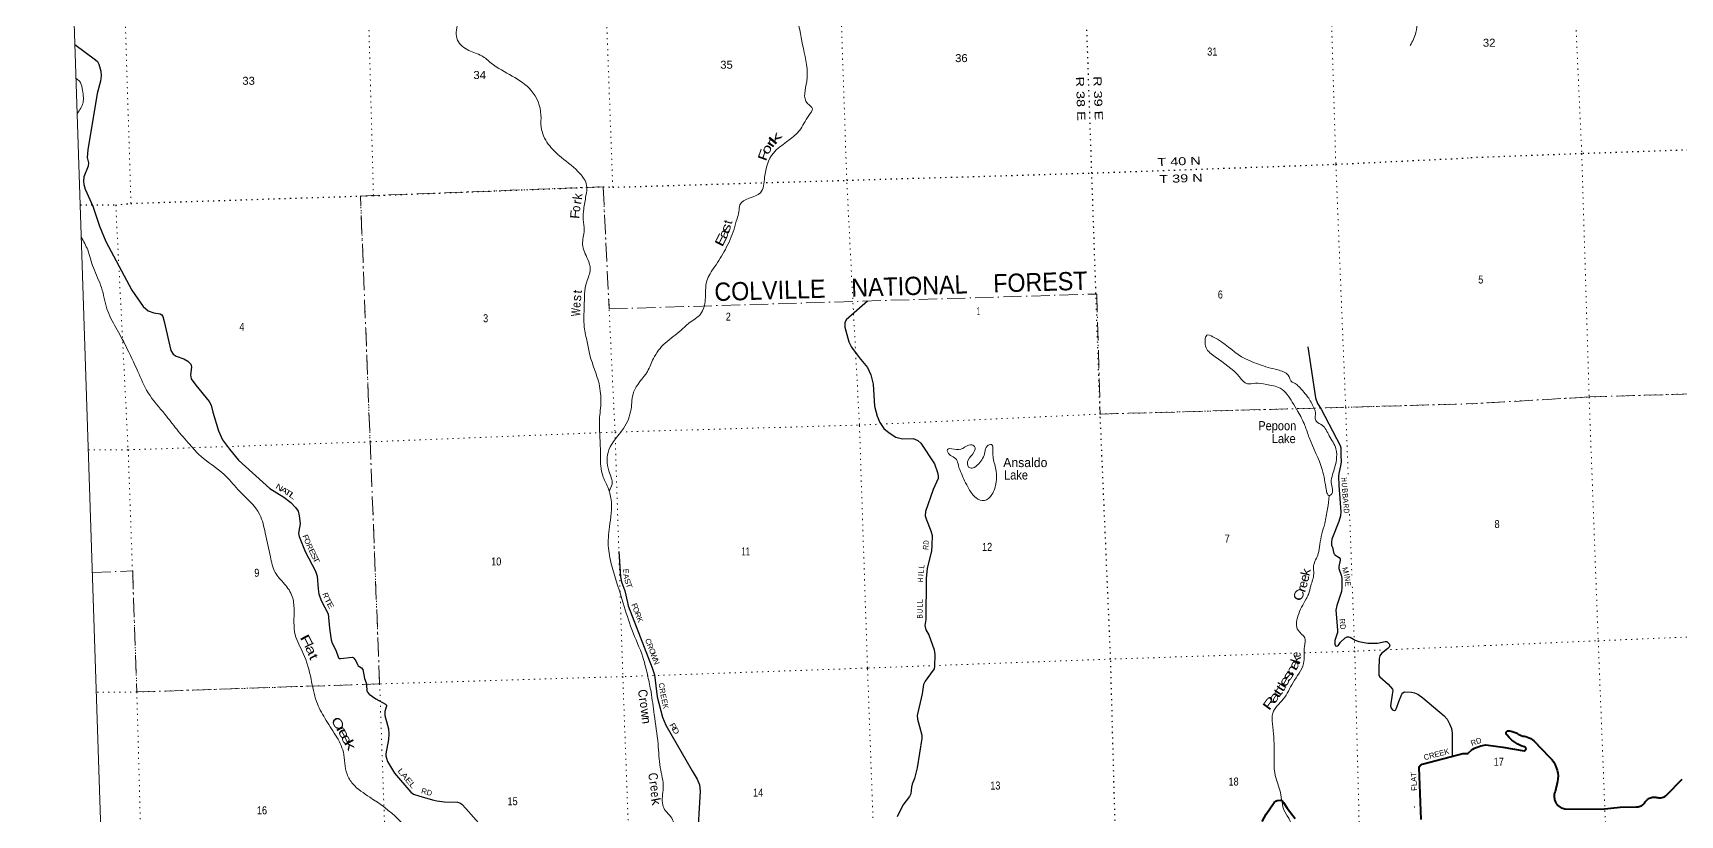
# Model space of a CAD drawing. Header units: feet. Extents: x 727543 to 978287, y 379550 to 572970.
# Drawn here: x 727553 to 763570, y 518916 to 536033 of the extents above; entities that cross this region are included whole.
import ezdxf
from ezdxf.enums import TextEntityAlignment as Align

# ---------------------------------------------------------------- set-up
doc = ezdxf.new("R2010")
doc.units = ezdxf.units.FT
doc.header["$LTSCALE"] = 80
doc.linetypes.add('DOT_DASHED', pattern=[7.7, 5, -1.2, 0.3, -1.2])
doc.linetypes.add('DOTTED', pattern=[1.5, 0.3, -1.2])
for name, color, linetype, lineweight in [('26', 7, 'Continuous', 40), ('29', 7, 'Continuous', 25), ('39', 7, 'Continuous', 13), ('4', 7, 'Continuous', 13), ('44', 7, 'DOT_DASHED', 13), ('6', 7, 'DOTTED', 25), ('7', 7, 'DOTTED', 13)]:
    doc.layers.add(name, color=color, linetype=linetype, lineweight=lineweight)
for name, color, linetype in [('27', 7, 'Continuous'), ('30', 7, 'Continuous'), ('41', 7, 'Continuous')]:
    doc.layers.add(name, color=color, linetype=linetype)

msp = doc.modelspace()

# ---------------------------------------------------------------- linework, layer by layer
at = {"layer": '26'}
for points in [[(759375.63, 520449.54), (759696.77, 520399.71), (760160.41, 520324.01), (760161.29, 520324.06), (760165.9, 520324.62), (760170.43, 520325.66), (760174.83, 520327.17), (760179.05, 520329.13), (760183.04, 520331.52), (760186.75, 520334.31), (760190.16, 520337.48), (760193.21, 520340.98), (760195.88, 520344.79), (760198.14, 520348.85), (760199.97, 520353.13), (760201.33, 520357.57), (760202.23, 520362.13), (760202.64, 520366.76), (760202.56, 520371.41), (760202, 520376.03), (760200.96, 520380.56), (760199.45, 520384.96), (760197.49, 520389.17), (760195.11, 520393.16), (760192.31, 520396.88), (760189.15, 520400.28), (760185.64, 520403.34), (760181.84, 520406.01), (760177.77, 520408.27), (760173.5, 520410.09), (760169.05, 520411.46), (760164.49, 520412.35), (760099.17, 520434.84), (760026.33, 520468.16), (759957.37, 520508.92), (759893.05, 520556.66), (759834.08, 520610.87), (759781.09, 520670.94), (759779.41, 520672.93), (759776.02, 520677.64), (759773.15, 520682.67), (759770.82, 520687.98), (759769.05, 520693.51), (759767.87, 520699.18), (759767.29, 520704.95), (759767.32, 520710.75), (759767.96, 520716.52), (759769.19, 520722.18), (759771.01, 520727.69), (759773.39, 520732.97), (759776.31, 520737.98), (759779.74, 520742.66), (759783.64, 520746.95), (759787.97, 520750.81), (759792.68, 520754.19), (759797.72, 520757.07), (759803.02, 520759.4), (759808.55, 520761.17), (759814.23, 520762.34), (759820, 520762.92), (759825.79, 520762.89), (759831.56, 520762.26), (759837.22, 520761.03), (759842.73, 520759.21), (759878.06, 520752.24), (759943.33, 520733.83), (760006.32, 520708.69), (760032.3, 520689.81), (760063.91, 520671.29), (760097.28, 520656.17), (760132.04, 520644.62), (760158.65, 520641.99), (760197.75, 520634.63), (760235.87, 520623.23), (760272.59, 520607.9), (760307.51, 520588.81), (760340.24, 520566.19), (760370.43, 520540.26), (760717.48, 520183.03), (760731.01, 520169.62), (760772.5, 520122.45), (760808.83, 520071.21), (760839.61, 520016.45), (760864.5, 519958.77), (760883.22, 519898.81), (760895.57, 519837.21), (760901.41, 519774.67), (760900.69, 519711.85), (760893.4, 519649.46), (760837.21, 519426.85)], [(757908.6, 518820.34), (757868.1, 519956.78), (757874.47, 519980.59), (757884.68, 519997.94), (757896.48, 520008.91), (757912.2, 520019.4), (757932.12, 520027.79), (757957.93, 520037.31), (758822.39, 520262.14), (758860.19, 520266.37), (758897.92, 520262.18), (758921.37, 520264.07), (758933.55, 520270.57), (758946.13, 520281.05), (759006.92, 520339.78), (759036.8, 520361.82), (759071.9, 520378.59), (759214.06, 520429.64), (759252.17, 520440.46), (759290.12, 520448.88), (759320.29, 520452), (759375.63, 520449.54)], [(760837.21, 519426.85), (760834.61, 519420.05), (760826.08, 519392.54), (760820.48, 519364.28), (760817.86, 519335.6), (760818.26, 519306.79), (760821.66, 519278.19), (760828.04, 519250.1), (760837.31, 519222.83), (760849.39, 519196.67), (760864.13, 519171.93), (760881.38, 519148.86), (760900.95, 519127.72), (760922.62, 519108.74), (760946.15, 519092.13), (760971.3, 519078.07), (760997.77, 519066.72), (761025.28, 519058.19), (761053.54, 519052.59), (761850.1, 519043.99), (762262.55, 519091.81), (762611.98, 519096.8), (762614.23, 519096.61), (762635.65, 519096.09), (762657.01, 519097.81), (762678.07, 519101.75), (762698.61, 519107.87), (762718.39, 519116.1), (762737.2, 519126.36), (762754.84, 519138.53), (762771.11, 519152.47), (762785.83, 519168.04), (762798.85, 519185.06), (762810.01, 519203.35), (762810.65, 519204.37), (762824.66, 519224.03), (762840.64, 519242.11), (762858.43, 519258.43), (762877.83, 519272.8), (762898.62, 519285.06), (762920.58, 519295.08), (762943.46, 519302.75), (762967.03, 519307.99), (762991.01, 519310.74), (763015.15, 519310.96), (763039.17, 519308.66), (763062.83, 519303.86), (763084.72, 519298.3), (763107.53, 519294.96), (763130.56, 519294.03), (763153.56, 519295.51), (763176.28, 519299.39), (763198.47, 519305.62), (763219.89, 519314.14), (763240.3, 519324.85), (763259.48, 519337.63), (763277.22, 519352.35), (763617.67, 519698.91)], [(754431.35, 518776.82), (754522.12, 518936.36), (754696.2, 519188.33), (754730.76, 519219.76), (754758.01, 519234.45), (754825.57, 519240.07), (754852.34, 519234.45), (754875.39, 519219.76), (754900.29, 519190.4), (754981.82, 519070.12), (755156.59, 518840.17)]]:
    msp.add_lwpolyline(points, dxfattribs=at)
at = {"layer": '29'}
for points in [[(728471.86, 535777.64), (728922.44, 535447.14), (728962.23, 535408.3), (728996.18, 535346.03), (729035.04, 535196.99), (729041.43, 535096.96), (729030.47, 534976.8), (728959.47, 534707.69), (728752.84, 533474.69), (728740.57, 533304.67), (728769.9, 533186.52), (728763.05, 533113.73), (728662.42, 532880.85), (728655.81, 532790.8), (728662.42, 532716.7), (728693.95, 532610.54), (728862.58, 532243.38), (729009.52, 531806.78), (729143.12, 531468.6), (729717.97, 530399.97), (729963.51, 530047.74), (730073.54, 529952.98), (730199.26, 529907.2), (730336.22, 529884.04), (730370.81, 529860.94), (730393.44, 529826.98), (730421.95, 529717.67), (730568.81, 529085.44), (730622.31, 529004.49), (730688.02, 528956.48), (730850.07, 528901.96), (730942.16, 528850.53), (731004.24, 528784.57), (731021.36, 528720.33), (731000.15, 528550.26), (731015.71, 528459.95), (731115.86, 528326.47), (731406.43, 527965.87), (731451.29, 527888.23), (731484.41, 527732.6), (731608.47, 527321.39), (731694.53, 527126.88), (731848.32, 526920.55), (732048.72, 526679.73), (732730.45, 526063.22), (733039.29, 525872.87), (733193.63, 525759.86), (733297.21, 525648.32), (733352.02, 525567.4), (733375.42, 525467.54), (733391.62, 525357.96), (733393.36, 525292.59), (733363.33, 525131.54), (733361.98, 525077.08), (733374.77, 525013.33), (733504.16, 524681.04), (733731.03, 524251.32), (733764.72, 524141.69), (733790.07, 523866.08), (733804.57, 523747.53), (733859.14, 523600.18), (734010.83, 523319.19), (734039.47, 523005.36), (734070.45, 522748.44), (734092.59, 522678.3), (734177.98, 522522.01), (734233.71, 522354.53), (734245.82, 522342.29), (734280.19, 522342.13), (734531.59, 522369.67), (734551.3, 522367.77), (734568.27, 522353.62), (734616.4, 522290.06), (734651.12, 522210.61), (734667.27, 522183.8), (734737.59, 522141.17), (734763.43, 522101.72), (734805.7, 521903.49), (734839.8, 521808.79), (734848.68, 521757.73), (734851.12, 521633.31), (734867.8, 521607.05), (734907.69, 521565.39), (735050.99, 521460.46)], [(745799.41, 530165.47), (745334.53, 529752.71), (745305.16, 529688.31), (745309.92, 529592.32), (745395.67, 529269.43), (745452.93, 529153.56), (745622.71, 528929.76), (745802.36, 528710.38), (745876.51, 528550.54), (745922.71, 528349.49), (745953.07, 527866.15), (746012.28, 527647.68), (746073.36, 527507.29), (746114.1, 527438.24), (746159.36, 527375.97), (746277.35, 527278.71), (746419.58, 527189.17), (746568.07, 527150.26), (746800.09, 527158.91), (746900.42, 527115.59), (746965.85, 527054.07), (747263.55, 526600.88), (747336, 526410.85), (747347.32, 526342.92), (747344.33, 526284.95), (747238.37, 526042.8), (747072.51, 525558.21), (747064.47, 525465.53), (747092.58, 525379.3), (747186.84, 525138.56), (747217.21, 525032.5), (747211.55, 524817.4), (747198.05, 524688.82), (747108.45, 524318.1), (747088.02, 524093.27), (747074.36, 523194.47), (747058.65, 523066.71), (747075.79, 522969.23), (747145.82, 522858.01), (747257.07, 522529.08), (747273.78, 522431.48), (747269.28, 522168.21), (747256.81, 522114.48), (747178.66, 522005.36), (747059.9, 521845.5), (747024.87, 521774.85), (746997.1, 521570.64), (746889.11, 521098.41), (746895.85, 521011.75), (746941.24, 520853.97), (746990.93, 520662.55), (746992.24, 520589.41), (746889.64, 519951.74), (746829.55, 519715.34), (746775.97, 519589.87), (746761.82, 519527.1), (746746.79, 519379.19), (746719.4, 519323.82), (746574.76, 519136.59), (746449.2, 518881.61)], [(755427.93, 529159.99), (755599.78, 528046.06), (755640.4, 527925.04), (755720.38, 527796.21), (756135.68, 527004.24), (756149.52, 526954.26), (756155.17, 526897.65), (756154.3, 526809.13), (756158, 526637.27), (756146.68, 526560.56), (756106.27, 526393.53), (756101.43, 526331.59), (756107.14, 526131.14), (756152.84, 525549.46), (756146.7, 525462.7), (756111.73, 525344.05), (755957.19, 524951.83), (755944.92, 524887.68), (755951.54, 524821.64), (755968.95, 524769.47), (755999.62, 524643.33), (756010.94, 524624.22), (756024.34, 524612.07), (756116.52, 524550.91), (756135.39, 524524.46), (756140.5, 524493.26), (756107, 524358.78), (756105.7, 524338.36), (756109.93, 524309.36), (756164.3, 524144.93), (756170.75, 524093.54), (756177.82, 523880.57), (756165.55, 523811.9), (756064.68, 523504.14), (756045.18, 523403.69), (756061.84, 523147.95), (756080.39, 522954.85), (756081.65, 522911.2), (756021.75, 522734.66), (756022.25, 522659.31), (756036.39, 522622.51), (756059.98, 522610.93), (756078.82, 522616.85), (756104.28, 522633.83), (756146.98, 522702.99), (756245.7, 522795.16), (756289.38, 522815.28), (756327.73, 522817.8), (756356.01, 522809.31), (756467.98, 522745.23), (756542.69, 522715.91), (756742.52, 522680.78), (756952.88, 522678.52), (757121.8, 522717.12), (757159.3, 522714.5), (757176.27, 522703.18), (757209.64, 522665.89), (757221.53, 522638.08), (757218.7, 522612.61), (757207.38, 522589.97), (757183.12, 522561.95), (757040.52, 522455.71), (757006.56, 522403.17), (756990.26, 522342.81), (756982.45, 522100.28), (756983.93, 521967.31), (757001.9, 521939.52), (757185.44, 521782.85), (757283.33, 521671.44), (757292.23, 521640.41), (757275.35, 521552.04), (757241.46, 521310.56), (757249.81, 521255.49), (757278.67, 521217.08), (757317.69, 521201.72), (757344.88, 521213.49), (757371.43, 521252.66), (757422.61, 521402.1), (757484.57, 521563.99), (757510.21, 521595.11), (757546.8, 521612.11), (757700.15, 521604.21), (757761.76, 521592.29), (757835.3, 521561.16), (757948.53, 521484.28), (758414.61, 521085.82), (758474.54, 521012.09), (758537.03, 520900.63), (758570.7, 520813.97), (758587.58, 520708.72), (758590.23, 520201.76)], [(740365.14, 524684.45), (740400.58, 524126.8), (740423.71, 524018.47), (740492.33, 523825.22), (740553.13, 523567.08), (740570.29, 523498.48), (741096.19, 522135.94), (741141.63, 521984.28), (741205.61, 521506.17), (741322.65, 521055.95), (741388.82, 520885.21), (741965.36, 519885.28), (742075.78, 519699.64), (742125.94, 519575.71), (742144.65, 519439.79), (742076.42, 518318.93), (742075.03, 518234.16), (742098.21, 518148.16), (742165.76, 518005.61)], [(735046.47, 521463.77), (735050.99, 521460.46), (735264.07, 521346.04), (735285.99, 521321.86), (735286.7, 521297.93), (735268.23, 521254.58), (735247.1, 521181.89), (735244.27, 521130.94), (735247.55, 521096.36), (735308.71, 520886.69), (735326.3, 520802.63), (735331.96, 520683.76), (735325.42, 520570.39), (735272.55, 520254.97), (735272.55, 520209.69), (735281.19, 520160.98), (735309.32, 520087.99), (735460.45, 519834.59), (735815.62, 519415.79), (735872.57, 519373.55), (736087.04, 519308.88), (736315.58, 519242.71), (736386.97, 519224.75), (736551.09, 519207.07), (736839.66, 519201.68), (736890.44, 519185.13), (736932.87, 519154), (737016.58, 519062.94), (737522.66, 518488.32)]]:
    msp.add_lwpolyline(points, dxfattribs=at)
at = {"layer": '39'}
for points in [[(741919.19, 517997.78), (741710.99, 518316.7), (741612.02, 518591.28), (741498.43, 518881.64), (741385.38, 519012.06), (741325.03, 519139.93), (741334.71, 519508.71), (741271.21, 519958.43), (741222.1, 520471.32), (741136.8, 521116.82), (741067.98, 521610.93), (740999.64, 521947.12), (740890.37, 522369.22), (740648.22, 522977.86), (740461.73, 523551.65), (740218.4, 524342.49), (740137.69, 524757.29), (740160.82, 525221.62), (740196.31, 525819.93), (740121.73, 526091.15), (740013.29, 526343.19), (739960.83, 526760.83), (739959.84, 526936.95), (739951.2, 527167.53), (739939.09, 527519.49), (739970.03, 527923.3), (739931.27, 528357.52), (739731.19, 528981.53), (739672.34, 529269.4), (739608.33, 529595.59), (739607.36, 530053.16), (739661, 530583.14), (739738.08, 530860.7), (739685.35, 531075.85), (739572.68, 531404.71), (739606.23, 531717.47), (739585.46, 531947.71), (739597.06, 532178.86), (739645.35, 532471.79), (739659.08, 532698.96), (739518.21, 532952.1), (739109.24, 533306.96), (738821.46, 533600.48), (738665.1, 533970.61), (738661.43, 534239.8), (738447.78, 534772.32), (738031.88, 535086.49), (737572.22, 535373.09), (737365.25, 535531.22), (737086.56, 535648.84), (736837.17, 535874.6), (736843.09, 536233.15), (736998.1, 536687.05), (737007.31, 537142.88), (736953.88, 537453.17), (736922.4, 537915.95), (736394.28, 538613.66), (735989.42, 538895.75), (735535.7, 539328.31), (735127.48, 539727.73), (734886.91, 540069.16), (734627.79, 540493.07), (734470.88, 540529.11), (734174.05, 540573.32), (734036.82, 540911.61), (734012.68, 541259.18), (733969.6, 541561.67), (733730.65, 541917.31), (733295.47, 542550.84), (732953.36, 542974.42), (732849.48, 543208.37), (732696.1, 543504.24)], [(758728.38, 539287.28), (758517.29, 538739.97), (758208.57, 537998.24), (758145.04, 537601.6), (758162.11, 537359.12), (758166.58, 537132.47), (757997.16, 536757.13), (757830.42, 536288.73), (757795.07, 536038.68), (757671.48, 535759.8)], [(744270.08, 536869.5), (744197.32, 536599.99), (744257.16, 536348.6), (744399.56, 535688.52), (744472.79, 534969.79), (744492.72, 534486.44), (744597.22, 534371.97), (744522.39, 534228.11), (744315.29, 533896.25), (743744.4, 533402.19), (743552.98, 532876.39), (743459.56, 532533.58), (743013.59, 532271.86), (742991.7, 532117.36), (742949.47, 531966.33), (742883.15, 531737.67), (742693.39, 531294.93), (742457.34, 530913.65), (742288.04, 530605.13), (742255.25, 530195.19), (742150.9, 529880.42), (741903.39, 529687.11), (741727.78, 529528.24), (741375.55, 529244.89), (741120.08, 528905.57), (740988.45, 528624.44), (740687.63, 528172.48), (740631.48, 527800.35), (740467.45, 527378.59), (740144.89, 526907.79), (740145.97, 526446.17), (740216.97, 526158.65), (740149.73, 526015.15)], [(728522.95, 534268.92), (728647.34, 534502.02), (728626.1, 534819.3), (728570.89, 534979.71), (728496.28, 535031.94)], [(728610.86, 531561.36), (728749.69, 531283.54), (728874.27, 530892.25), (729052.66, 530459.97), (729169.21, 529995.56), (729367.25, 529584.09), (729581.17, 529183.19), (729846.21, 528623.79), (730072.1, 528158.44), (730439.88, 527686.99), (730696.22, 527360.19), (730981.17, 527024.08), (731221.27, 526769.71), (731734.79, 526369.22), (732031.59, 526043.56), (732513.17, 525486.26), (732631.68, 525094.8), (732746.05, 524565.54), (732848.89, 524226.28), (733054.54, 523972.95), (733222.28, 523700.33), (733262.82, 523415.99), (733288.82, 522861.94), (733464.49, 522453.88), (733634.39, 521893.8), (733753.78, 521401.13), (733936.32, 521035.79), (734171.69, 520663.84), (734340.19, 520294.05), (734420.85, 519810.4), (734548.36, 519599.4), (734919.07, 519308.24), (735546.4, 518821.9), (735843.71, 518548.9), (736062.47, 518403.26), (736226.28, 518197.34), (736320.08, 518102.82), (736673.27, 517999.46), (737306.1, 518027.56), (737485.55, 517982.04), (737563.46, 517947.81), (737678.64, 517853.07)], [(755573.62, 527797.59), (755449.34, 528037.03), (755231.44, 528294.06), (755156.71, 528358.75), (755091.05, 528389.28), (754997.53, 528544.56), (754771.61, 528657.6), (754363.29, 528777.61), (753981.9, 528946.98), (753355.96, 529384.77), (753219.45, 529415.31), (753186, 529311.1), (753204.97, 529143.58), (753405.07, 528942.74), (753935.82, 528506.3), (754108.17, 528355.29), (754283.92, 528368.38), (754523.59, 528340.77), (754825.56, 528258.23), (755091.5, 527949.92), (755212.59, 527750.89), (755365.13, 527443.41), (755459.82, 527176.81), (755745.09, 526476.25), (755832.52, 526039.36), (755859.57, 525942.94), (755895.06, 525905.48), (755933.03, 525922.75), (755943.47, 526194.37), (755972.81, 526371.35), (756054.85, 526687.52), (756045.92, 526928.21), (755897.95, 527217.6), (755741.54, 527448.03), (755619.7, 527531.63), (755590.86, 527619.9), (755597.78, 527731.46), (755573.62, 527797.59)], [(747854.34, 526393.83), (747788.67, 526566.09), (747746.42, 526698.52), (747555.68, 526855.09), (747549.9, 526915.66), (747695.42, 526923.85), (747885.27, 526939.36), (748057.02, 527021.18), (748143.14, 526983.14), (748130.61, 526855.22), (748003.88, 526685.59), (748012.34, 526531.95), (748093.94, 526509.97), (748232.98, 526603.01), (748369.47, 526855.93), (748416.15, 526992.92), (748510.41, 527023.94), (748545.1, 526873.07), (748551.35, 526725.44), (748616.17, 526441.79), (748614.97, 526200.81), (748523.51, 525930.94), (748359.22, 525800.74), (748175.37, 525858.29), (748019.95, 526054.32), (747925.85, 526229.83), (747854.34, 526393.83)], [(755102.95, 518442.57), (755039.96, 518798.59), (754920.78, 519001.73), (754832.09, 519412.26), (754718.26, 519781.59), (754698.15, 520341.87), (754657.47, 520913.72), (754663, 521144.7), (754893.05, 521452.92), (755107.37, 521815.37), (755336.36, 522230.87), (755355.92, 522608.03), (755362.72, 522794.5), (755216.26, 522960.42), (755213.46, 523270.13), (755392.99, 523645.76), (755442.74, 523746.39), (755496.06, 523934.18), (755559.44, 524195.15), (755556.53, 524367.17), (755660.13, 524637.38), (755692.83, 524838.76), (755799.12, 525297.35), (755862.84, 525617.05), (755898.96, 525900.98)]]:
    msp.add_spline(points, degree=3, dxfattribs=at)
at = {"layer": '4'}
msp.add_lwpolyline([(969937.84, 572954.67), (978041.59, 388968.11), (947496.78, 387643.8), (916945.33, 386361.5), (886396.97, 385118.33), (855846.95, 383920.08), (825295.31, 382766.75), (794742.09, 381652.54), (764187.38, 380580.36), (733631.22, 379550.22), (727552.54, 563611.91)], dxfattribs=at)
msp.add_lwpolyline([(969937.84, 572954.67), (978041.59, 388968.11), (947496.78, 387643.8), (916945.33, 386361.5), (886396.97, 385118.33), (855846.95, 383920.08), (825295.31, 382766.75), (794742.09, 381652.54), (764187.38, 380580.36), (733631.22, 379550.22), (727552.54, 563611.91)], dxfattribs=at)
at = {"layer": '44'}
for points in [[(758566.81, 543960.53), (761016.5, 544015.87), (766368.22, 544216.34), (766479.25, 538911.96), (766743.16, 533572.85), (766892.13, 528227.42), (761581.32, 528066.92), (759118.59, 527921.04)], [(728853.42, 524221.15), (729734.22, 524261.58), (729824, 521610.38), (735133.54, 521787.74), (734715.05, 532463.07), (740021.54, 532666.64), (740152.63, 529992.78), (750815.27, 530318.87), (750889.97, 527691.37), (759120.54, 527921.16)]]:
    msp.add_lwpolyline(points, dxfattribs=at)
at = {"layer": '6'}
for points in [[(751227.3, 518312.1), (751118.74, 522329.74), (750889.97, 527691.37), (750706.81, 532960.15), (750528.57, 538191.1), (750523.47, 538298.26), (750333.54, 543484.46), (750344.96, 543657.04), (750130.8, 548821.91), (750145.29, 549022.77), (749968.56, 554130.25), (749984.02, 554367.59), (749814.17, 559414.69), (749805.54, 559758.26), (749650.62, 564514.79)], [(776898.1, 533943.12), (772079.51, 533752.51), (766743.16, 533572.85), (761421.09, 533389.69), (758933.67, 533296.52)], [(728587.66, 532271.14), (729363.25, 532266.78), (729694.22, 532302.5), (734715.05, 532463.07), (734992.18, 532472.57), (740021.54, 532666.64), (740231.18, 532656.49), (745348.55, 532807.93), (750704.62, 532966.16), (756043.51, 533158.31), (758933.67, 533296.52)]]:
    msp.add_lwpolyline(points, dxfattribs=at)
at = {"layer": '7'}
msp.add_line((756344.65, 525499.31), (756394.33, 524164.38), dxfattribs=at)
for points in [[(745460.7, 530572.77), (745348.55, 532807.93), (745168.4, 538105.65), (745116.77, 543368.54), (744928.93, 548651.86), (744688.02, 554020.74), (744601.73, 559221.91), (744434.33, 564333.51)], [(729694.22, 532302.5), (729531.52, 537627.03), (729371.71, 542850.41), (729339.5, 548142.2), (729150.15, 553478.12), (728853.49, 558673.32), (728660.55, 563785.33)], [(733920.55, 563392.67), (734073.1, 558860.06), (734110.62, 553594.74), (734430.58, 548292.9), (734539.71, 543001.26), (734855.56, 537772.2), (734998.7, 532472.77)], [(755598.67, 546700.59), (755708.07, 543850.12), (755883, 538476.83), (756043.51, 533158.31), (756257.51, 527841.09), (756313.13, 526346.56)], [(740231.18, 532656.49), (740038.02, 537913.34), (739920.28, 543222.95), (739746.88, 546287.02)], [(760959.04, 545806.38), (761016.5, 544015.87), (761177.44, 538727.53), (761421.09, 533389.69), (761581.32, 528066.92), (761780.43, 522731.46), (761940.21, 518679.28)], [(734715.05, 532463.07), (734926.08, 527083.41), (735133.54, 521787.74), (735273.22, 517775)], [(740023.93, 532612.13), (740281.48, 527298.39), (740451.06, 521945.71), (740598.62, 517953.01)], [(729363.25, 532266.78), (729634.2, 526908.87), (729824, 521610.38), (729933.37, 517597.78)], [(745946.87, 518133.05), (745802.21, 522134.17), (745625.35, 527458.3), (745460.7, 530572.77)], [(759118.59, 527921.04), (761581.32, 528066.92), (766892.13, 528227.42), (772261.09, 528452.8), (773125.18, 528475.05)], [(728764.75, 526908.93), (729634.2, 526908.87), (734928.51, 527083.41), (740281.48, 527298.39), (745613.44, 527449.86), (750889.97, 527691.37), (756255.08, 527838.67), (759118.59, 527921.04)], [(756403.63, 523914.37), (756456.13, 522503.63), (756559.52, 518494.24)], [(759300.8, 522624.55), (756456.13, 522503.63), (755316.82, 522466.51)], [(759300.8, 522624.55), (761780.43, 522731.46), (767139.45, 522952.42), (767838.72, 522923.14)], [(755074.15, 522458.61), (751118.74, 522329.74), (745802.21, 522134.17), (740451.06, 521945.71), (735133.54, 521787.74), (729824, 521610.38), (728939.97, 521603.22)]]:
    msp.add_lwpolyline(points, dxfattribs=at)

# ---------------------------------------------------------------- texts
at = {"layer": '27'}
for s, rotation, p in [('RD', 19.753, (759018.45, 520425.35)), ('CREEK', 14.579, (757982.26, 520116.87)), ('-', 272.041, (757714.91, 519120.16))]:
    msp.add_text(s, height=120, rotation=rotation, dxfattribs=at).set_placement(p)
at = {"layer": '27', "width": 1.05}
msp.add_text('FLAT', height=120, rotation=92.041, dxfattribs=at).set_placement((757816.93, 519449.15))
at = {"layer": '30'}
for s, rotation, width, p in [('H', 272.532, 0.65, (756166.94, 526255.74)), ('N', 328.353, 1.3, (732909.51, 526037.28)), ('A', 328.353, 1.45, (733013.88, 525970.32)), ('T', 328.353, 1.6, (733099.72, 525917.84)), ('L', 323.788, 1.75, (733194.4, 525855.3)), ('U', 271.632, 0.7, (756173.66, 526142.45)), ('B', 274.492, 0.8, (756181.29, 526012.29)), ('B', 274.492, 0.8, (756190.12, 525899.85)), ('A', 274.492, 0.85, (756199.32, 525794.08)), ('R', 274.492, 0.7, (756208.37, 525678.92)), ('D', 274.492, 0.7, (756217.26, 525565.71)), ('F', 291.275, 1.2, (733465.24, 524973.93)), ('R', 291.275, 1.05, (733548.4, 524769.67)), ('R', 84.006, 0.75, (747134.96, 524768.24)), ('D', 88.493, 0.65, (747143.39, 524879.86)), ('E', 296.832, 1.25, (733607.7, 524650.29)), ('S', 297.832, 1.3, (733653.74, 524552.71)), ('T', 297.832, 1.45, (733695.14, 524469.23)), ('E', 271.636, 0.75, (740458.55, 524251.29)), ('S', 289.549, 1.1, (740499.76, 524013.49)), ('H', 89.129, 0.6, (747017.51, 524060.23)), ('L', 84.808, 0.9, (747030.25, 524245.25)), ('L', 81.413, 0.95, (747043.74, 524347.75)), ('M', 285.297, 0.9, (756196.6, 524257.4)), ('N', 276.928, 0.75, (756236.61, 524083.68)), ('T', 289.549, 1.25, (740533.48, 523918.51)), ('E', 274.928, 0.8, (756248.12, 523968.54)), ('T', 298.362, 1.5, (733952.84, 523580.77)), ('E', 298.362, 1.3, (734007.15, 523476.9)), ('F', 291.105, 1.2, (740657.54, 523471.86)), ('R', 291.105, 1.05, (740729.99, 523275.79)), ('L', 89.129, 0.8, (747006.48, 523498.26)), ('U', 89.129, 0.65, (747007.52, 523379.43)), ('L', 89.129, 0.8, (747008.07, 523597.46)), ('K', 291.105, 1.05, (740772.22, 523169.19)), ('B', 89.129, 0.7, (747005.41, 523264.19)), ('RD', 275.487, 0.85, (756132.47, 523089.53)), ('C', 291.105, 1.05, (740955.85, 522697.26)), ('R', 291.105, 1.05, (740996.16, 522591.18)), ('W', 291.105, 0.9, (741080.05, 522367.17)), ('N', 291.105, 1.05, (741128.52, 522251.22)), ('C', 277.622, 0.8, (741242.23, 521743.38)), ('R', 279.622, 0.8, (741259.23, 521624.95)), ('E', 281.572, 0.9, (741282.88, 521502.98)), ('E', 280.572, 0.9, (741306.5, 521393.37)), ('K', 281.572, 0.85, (741329.18, 521284.92)), ('R', 299.967, 1.25, (741502.68, 520827.88)), ('D', 299.967, 1.25, (741559.4, 520729.49)), ('LAEL', 310.3, 1.3, (735680.25, 519683.63))]:
    msp.add_text(s, height=120, rotation=rotation, dxfattribs=dict(at, width=width)).set_placement(p, align=Align.CENTER)
for s, rotation, p in [('O', 291.275, (733501.85, 524883.53)), ('A', 282.052, (740470.71, 524129.69)), ('I', 86.808, (747023.03, 524164.92)), ('I', 280.797, (756224.99, 524161.32)), ('R', 290.322, (733899.09, 523702.65)), ('O', 291.105, (740689.47, 523384.11)), ('O', 291.105, (741041.79, 522480.3)), ('RD', 343.852, (736147.43, 519364.26))]:
    msp.add_text(s, height=120, rotation=rotation, dxfattribs=at).set_placement(p, align=Align.CENTER)
at = {"layer": '41'}
for s, rotation, width, p in [('k', 49.997, 2.05, (743862.03, 533667.39)), ('F', 70.385, 1.5, (743621.59, 533326.55)), ('o', 62.048, 1.4, (743678.31, 533442.87)), ('r', 57.052, 1.75, (743766.02, 533568.24)), ('r', 80.193, 1.05, (739542.97, 532317.74)), ('F', 85.471, 1.15, (739503.46, 532051.86)), ('o', 81.084, 0.9, (739519.54, 532172.56)), ('E', 62.941, 1.55, (742686.36, 531457.02)), ('a', 67.456, 1.35, (742749.03, 531600.41)), ('s', 71.62, 1.4, (742799.86, 531735.83)), ('s', 83.11, 1.05, (739538.44, 530220.19)), ('W', 87.035, 0.7, (739521.73, 529916.35)), ('e', 85.327, 0.8, (739527.82, 530071.99)), ('k', 76.998, 1.15, (755481.69, 524213.15)), ('e', 75.701, 1.05, (755451.99, 524080.49)), ('C', 64.206, 1.25, (755320.87, 523686.37)), ('r', 69.621, 1.35, (755383.65, 523826.9)), ('F', 297.029, 1.7, (733445.77, 522687.71)), ('l', 295.546, 1.1, (733496.67, 522589.53)), ('a', 293.962, 1.4, (733544.29, 522486.36)), ('t', 296.366, 1.3, (733603.99, 522336.44)), ('k', 73.792, 1.25, (755264.55, 522302.13)), ('a', 64.514, 1.45, (755223.38, 522167.79)), ('e', 88.222, 0.75, (755273.32, 522427.01)), ('e', 59.574, 1.5, (755001.78, 521797.93)), ('s', 56.613, 1.85, (755082.28, 521922.82)), ('n', 59.613, 1.6, (755151.45, 522037.3)), ('C', 280.452, 0.9, (740792.42, 521561.22)), ('a', 55.385, 1.75, (754771.87, 521440.5)), ('t', 57.234, 1.5, (754857.86, 521555.35)), ('t', 58.234, 1.45, (754915.52, 521642.41)), ('l', 59.234, 1.25, (754953.69, 521709.64)), ('o', 277.761, 0.9, (740829.58, 521314.55)), ('R', 53.688, 1.6, (754674.3, 521311.78)), ('C', 302.341, 1.4, (734132.47, 520875.54)), ('r', 302.31, 1.75, (734213.25, 520747.8)), ('e', 299.355, 1.45, (734266.42, 520653.26)), ('e', 294.754, 1.35, (734324.21, 520537.75)), ('k', 298.66, 1.65, (734402.39, 520405.14)), ('C', 277.722, 0.85, (741017.28, 519747.23)), ('e', 278.352, 0.9, (741056.28, 519492.54)), ('e', 273.148, 0.8, (741065.48, 519361.9)), ('k', 281.585, 1.15, (741081.58, 519193.39))]:
    msp.add_text(s, height=200, rotation=rotation, dxfattribs=dict(at, width=width)).set_placement(p, align=Align.CENTER)
for s, rotation, p in [('k', 83.183, (739560.94, 532441.85)), ('t', 73.649, (742841.75, 531868.53)), ('t', 83.11, (739555.88, 530359.04)), ('e', 76.319, (755416.48, 523943.05)), ('r', 278.098, (740811.32, 521427.1)), ('w', 277.761, (740852.02, 521132.93)), ('n', 277.634, (740870.18, 520976.66)), ('r', 278.352, (741036.84, 519603.14))]:
    msp.add_text(s, height=200, rotation=rotation, dxfattribs=at).set_placement(p, align=Align.CENTER)
at = {"layer": '41', "width": 0.9}
for s, p in [('Pepoon', (754347.39, 527337.38)), ('Lake', (754643.37, 527055.8)), ('Lake', (748789.25, 526259.62))]:
    msp.add_text(s, height=200, dxfattribs=at).set_placement(p)
at = {"layer": '41'}
msp.add_text('Ansaldo', height=200, dxfattribs=at).set_placement((748769.85, 526531.49))
at = {"layer": '44', "width": 0.95}
msp.add_text('COLVILLE    NATIONAL    FOREST', height=400, rotation=1.752, dxfattribs=at).set_placement((742460.12, 530164.24))
at = {"layer": '6', "width": 1.35}
for s, rotation, p in [('R 38 E', 271.952, (750359.64, 535073.59)), ('R 39 E', 271.952, (750742, 535082.43)), ('T 40 N', 2.061, (752143.4, 533118.01)), ('T 39 N', 2.061, (752185.96, 532744.29))]:
    msp.add_text(s, height=175, rotation=rotation, dxfattribs=at).set_placement(p)
at = {"layer": '7'}
for s, width, p in [('31', 0.85, (753341.52, 535536.73)), ('35', 1.05, (742718.78, 535248.77)), ('36', 1.05, (747854.89, 535393.3)), ('33', 1.05, (732268.71, 534897.35)), ('34', 1.05, (737321.37, 535023.42)), ('6', 0.85, (753517.66, 530220.6)), ('3', 0.85, (737451.73, 529701.16)), ('2', 0.85, (742757.29, 529735.25)), ('1', 0.4, (748228.59, 529856.54)), ('4', 0.85, (732121.55, 529512.67)), ('12', 0.85, (748417.91, 524698.62)), ('7', 0.85, (753667.7, 524880.25)), ('10', 0.85, (737683.88, 524378.96)), ('11', 0.65, (743137.84, 524597.12)), ('9', 0.85, (732447.26, 524131.66)), ('18', 0.85, (753807.01, 519563.15)), ('14', 0.85, (743409.27, 519320.03)), ('13', 0.85, (748596.76, 519475.88)), ('16', 0.85, (732561.08, 518933.56)), ('15', 0.85, (738040.86, 519132.3))]:
    msp.add_text(s, height=175, dxfattribs=dict(at, width=width)).set_placement(p, align=Align.CENTER)
for s, width, p in [('32', 1.05, (759259.35, 535730.7)), ('5', 0.85, (759156.89, 530548.75)), ('8', 0.85, (759514.08, 525197.69)), ('17', 0.85, (759495.01, 519996.2))]:
    msp.add_text(s, height=175, dxfattribs=dict(at, width=width)).set_placement(p)

doc.saveas('drawing.dxf')
